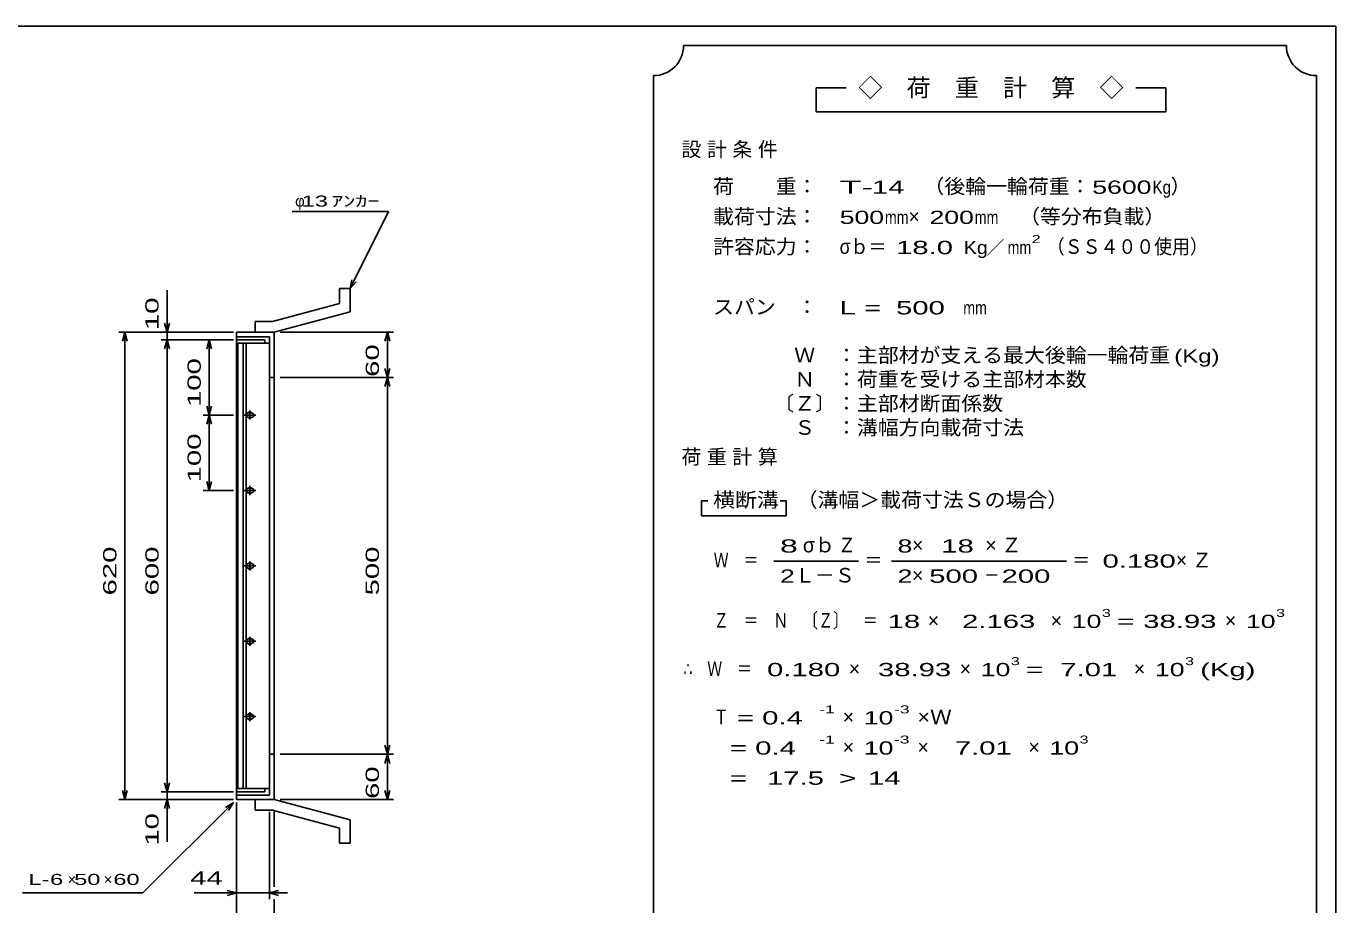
# Model space of a CAD drawing. Units: millimetres, scale not verified. Extents: x -1456 to 1379, y -1028 to 847.
# Drawn here: x -359 to 1379, y -318 to 847 of the extents above; entities that cross this region are included whole.
import ezdxf
from ezdxf.enums import TextEntityAlignment as Align

# ---------------------------------------------------------------- set-up
doc = ezdxf.new("R2010")
doc.units = ezdxf.units.MM
doc.header["$LTSCALE"] = 8
for name, color, linetype, lineweight in [('0_2', 150, 'Continuous', 25), ('16', 3, 'Continuous', 25), ('19', 6, 'Continuous', 25), ('22', 2, 'Continuous', 25)]:
    doc.layers.add(name, color=color, linetype=linetype, lineweight=lineweight)
doc.styles.add('ベクトル', font='')
doc.styles.get('ベクトル').set_extended_font_data('ベクトル')

msp = doc.modelspace()

# ---------------------------------------------------------------- linework, layer by layer
at = {"layer": '0_2'}
for p, q in [((-1388.8, 847.2), (1379.2, 847.2)), ((1379.2, 847.2), (1379.2, -912.8))]:
    msp.add_line(p, q, dxfattribs=at)
at = {"layer": '16'}
for p, q in [((-41.9, 431.2), (-79.9, 431.2)), ((-79.9, 431.2), (-79.9, 426.7)), ((-79.9, 426.7), (-41.9, 426.7)), ((-79.9, 426.7), (-79.9, -164.3)), ((-35.9, 426.7), (-79.9, 426.7)), ((-77.9, 426.7), (-77.9, -164.3)), ((-70.9, -164.3), (-70.9, 426.7)), ((-66.9, 426.7), (-66.9, -164.3)), ((-41.9, 426.7), (-41.9, 431.2)), ((-35.9, -164.3), (-35.9, 426.7)), ((-69.9, 331.2), (-53.9, 331.2)), ((-59.9, 334.2), (-63.9, 334.2)), ((-61.9, 337.2), (-61.9, 325.2)), ((-63.9, 328.2), (-59.9, 328.2)), ((-69.9, 231.2), (-53.9, 231.2)), ((-59.9, 234.2), (-63.9, 234.2)), ((-63.9, 228.2), (-59.9, 228.2)), ((-61.9, 237.2), (-61.9, 225.2)), ((-69.9, 131.2), (-53.9, 131.2)), ((-59.9, 134.2), (-63.9, 134.2)), ((-63.9, 128.2), (-59.9, 128.2)), ((-61.9, 137.2), (-61.9, 125.2)), ((-61.9, 37.2), (-61.9, 25.2)), ((-69.9, 31.2), (-53.9, 31.2)), ((-59.9, 34.2), (-63.9, 34.2)), ((-63.9, 28.2), (-59.9, 28.2)), ((-69.9, -68.8), (-53.9, -68.8)), ((-59.9, -65.8), (-63.9, -65.8)), ((-61.9, -62.8), (-61.9, -74.8)), ((-63.9, -71.8), (-59.9, -71.8)), ((-79.9, -164.3), (-41.9, -164.3)), ((-79.9, -168.8), (-79.9, -164.3)), ((-79.9, -164.3), (-35.9, -164.3)), ((-41.9, -168.8), (-79.9, -168.8)), ((-41.9, -164.3), (-41.9, -168.8))]:
    msp.add_line(p, q, dxfattribs=at)
for centre, radius, start, end in [((-63.9, 331.2), 3, 90, 270), ((-61.9, 331.2), 4, 46.6, 133.4), ((-59.9, 331.2), 3, 270, 90), ((-61.9, 331.2), 4, 226.6, 313.4), ((-63.9, 231.2), 3, 90, 270), ((-61.9, 231.2), 4, 46.6, 133.4), ((-61.9, 231.2), 4, 226.6, 313.4), ((-59.9, 231.2), 3, 270, 90), ((-63.9, 131.2), 3, 90, 270), ((-61.9, 131.2), 4, 46.6, 133.4), ((-61.9, 131.2), 4, 226.6, 313.4), ((-59.9, 131.2), 3, 270, 90), ((-61.9, 31.2), 4, 46.6, 133.4), ((-63.9, 31.2), 3, 90, 270), ((-61.9, 31.2), 4, 226.6, 313.4), ((-59.9, 31.2), 3, 270, 90), ((-63.9, -68.8), 3, 90, 270), ((-61.9, -68.8), 4, 46.6, 133.4), ((-59.9, -68.8), 3, 270, 90), ((-61.9, -68.8), 4, 226.6, 313.4)]:
    msp.add_arc(centre, radius, start, end, dxfattribs=at)
at = {"layer": '19'}
for p, q in [((57.1, 499.2), (71.1, 499.2)), ((57.1, 479.2), (57.1, 499.2)), ((71.1, 468.2), (71.1, 499.2)), ((57.1, 479.2), (-31.9, 455.2)), ((-54.9, 455.2), (-31.9, 455.2)), ((-54.9, 441.2), (-54.9, 455.2)), ((-29.9, 441.2), (71.1, 468.2)), ((-79.9, 431.2), (-79.9, 441.2)), ((-79.9, 441.2), (-30.9, 441.2)), ((-35.9, 435.2), (-79.9, 435.2)), ((-54.9, 441.2), (-29.9, 441.2)), ((-35.9, -172.8), (-35.9, 435.2)), ((-30.9, 441.2), (-29.9, 440.2)), ((-29.9, 440.2), (-29.9, -177.8)), ((-29.9, 381.2), (-35.9, 381.2)), ((-29.9, -118.8), (-35.9, -118.8)), ((-79.9, -178.8), (-79.9, -168.8)), ((-79.9, -172.8), (-35.9, -172.8)), ((-30.9, -178.8), (-79.9, -178.8)), ((-54.9, -178.8), (-29.9, -178.8)), ((-54.9, -192.8), (-54.9, -178.8)), ((-29.9, -177.8), (-30.9, -178.8)), ((71.1, -205.8), (-29.9, -178.8)), ((-54.9, -192.8), (-31.9, -192.8)), ((57.1, -216.8), (-31.9, -192.8)), ((71.1, -236.8), (71.1, -205.8)), ((57.1, -236.8), (57.1, -216.8)), ((57.1, -236.8), (71.1, -236.8))]:
    msp.add_line(p, q, dxfattribs=at)
at = {"layer": '22', "color": 4}
for p, q in [((1313.6, 821.6), (513.6, 821.6)), ((473.6, 781.6), (473.6, -458.4)), ((729.6, 765.6), (689.6, 765.6)), ((689.6, 765.6), (689.6, 733.6)), ((1153.6, 765.6), (1113.6, 765.6)), ((1153.6, 733.6), (1153.6, 765.6)), ((1353.6, -458.4), (1353.6, 781.6)), ((689.6, 733.6), (1153.6, 733.6)), ((-5.9, 601.2), (122.1, 601.2)), ((71.1, 499.2), (122.1, 601.2)), ((71.1, 499.2), (73.5, 510.88)), ((71.1, 499.2), (79.1, 508)), ((-171.9, 441.2), (-171.9, 497.2)), ((-171.9, 441.2), (-175.1, 453.2)), ((-168.7, 453.2), (-171.9, 441.2)), ((-235.9, 441.2), (-83.9, 441.2)), ((-231.1, 429.2), (-227.9, 441.2)), ((-224.7, 429.2), (-227.9, 441.2)), ((-227.9, -178.8), (-227.9, 441.2)), ((-83.9, 441.2), (-179.9, 441.2)), ((-171.9, 441.2), (-171.9, 431.2)), ((-21.9, 441.2), (128.5, 441.2)), ((117.3, 429.2), (120.5, 441.2)), ((123.7, 429.2), (120.5, 441.2)), ((120.5, 381.2), (120.5, 441.2)), ((-179.9, 431.2), (-83.9, 431.2)), ((-175.1, 419.2), (-171.9, 431.2)), ((-168.7, 419.2), (-171.9, 431.2)), ((-171.9, -168.8), (-171.9, 431.2)), ((-83.9, 431.2), (-123.9, 431.2)), ((-115.9, 431.2), (-119.1, 419.2)), ((-112.7, 419.2), (-115.9, 431.2)), ((-115.9, 431.2), (-115.9, 331.2)), ((120.5, 381.2), (117.3, 393.2)), ((120.5, 381.2), (123.7, 393.2)), ((-21.9, 381.2), (128.5, 381.2)), ((117.3, 369.2), (120.5, 381.2)), ((123.7, 369.2), (120.5, 381.2)), ((120.5, -118.8), (120.5, 381.2)), ((-123.9, 331.2), (-83.9, 331.2)), ((-115.9, 331.2), (-119.1, 343.2)), ((-115.9, 331.2), (-119.1, 319.2)), ((-112.7, 343.2), (-115.9, 331.2)), ((-112.7, 319.2), (-115.9, 331.2)), ((-115.9, 331.2), (-115.9, 231.2)), ((-123.9, 231.2), (-83.9, 231.2)), ((-115.9, 231.2), (-119.1, 243.2)), ((-112.7, 243.2), (-115.9, 231.2)), ((545.6, 217.6), (537.6, 217.6)), ((537.6, 217.6), (537.6, 197.6)), ((649.6, 217.6), (641.6, 217.6)), ((649.6, 197.6), (649.6, 217.6)), ((537.6, 197.6), (649.6, 197.6)), ((633.6, 137.6), (745.6, 137.6)), ((789.6, 137.6), (1021.6, 137.6)), ((-21.9, -118.8), (128.5, -118.8)), ((120.5, -118.8), (117.3, -106.8)), ((117.3, -130.8), (120.5, -118.8)), ((120.5, -118.8), (123.7, -106.8)), ((123.7, -130.8), (120.5, -118.8)), ((120.5, -178.8), (120.5, -118.8)), ((-227.9, -178.8), (-231.1, -166.8)), ((-227.9, -178.8), (-224.7, -166.8)), ((-179.9, -168.8), (-83.9, -168.8)), ((-171.9, -168.8), (-175.1, -156.8)), ((-171.9, -168.8), (-168.7, -156.8)), ((-171.9, -178.8), (-171.9, -168.8)), ((120.5, -178.8), (117.3, -166.8)), ((120.5, -178.8), (123.7, -166.8)), ((-235.9, -178.8), (-83.9, -178.8)), ((-203.9, -302.8), (-83.9, -182.8)), ((-179.9, -178.8), (-83.9, -178.8)), ((-175.1, -190.8), (-171.9, -178.8)), ((-168.7, -190.8), (-171.9, -178.8)), ((-171.9, -234.8), (-171.9, -178.8)), ((-94.3, -189.2), (-83.9, -182.8)), ((-90.3, -193.2), (-83.9, -182.8)), ((-79.9, -310.8), (-79.9, -182.8)), ((-79.9, -366.8), (-79.9, -182.8)), ((-21.9, -178.8), (128.5, -178.8)), ((-35.9, -310.8), (-35.9, -195)), ((-29.9, -294.8), (-29.9, -195)), ((-363.9, -302.8), (-203.9, -302.8)), ((-135.9, -302.8), (-79.9, -302.8)), ((-79.9, -302.8), (-91.9, -299.6)), ((-91.9, -306), (-79.9, -302.8)), ((-79.9, -302.8), (-35.9, -302.8)), ((-35.9, -302.8), (-23.9, -299.6)), ((-23.9, -306), (-35.9, -302.8)), ((-35.9, -302.8), (-11.9, -302.8)), ((-29.9, -366.8), (-29.9, -310.8))]:
    msp.add_line(p, q, dxfattribs=at)
for centre, start, end in [((473.6, 821.6), 270, 0), ((1353.6, 821.6), 180, 270)]:
    msp.add_arc(centre, 40, start, end, dxfattribs=at)

# ---------------------------------------------------------------- texts
at = {"layer": '22', "style": 'ベクトル'}
for s, height, p in [('◇\u3000荷\u3000重\u3000計\u3000算\u3000◇', 23.46, (745.6, 765.6)), ('）', 19.35, (1160, 634.8)), ('φ', 14.66, (-1.9, 615.2)), ('×', 19.35, (812, 594.8)), ('／', 17.6, (915.6, 553.6)), ('σｂ', 19.35, (672, 158.8)), ('×', 19.35, (816.8, 158.8)), ('Ｌ－Ｓ', 19.35, (661.6, 118.8)), ('×', 19.35, (816.8, 118.8)), ('×', 19.35, (837.6, 58.8)), ('×', 19.35, (1000.8, 58.8)), ('×', 19.35, (1232, 58.8)), ('×', 19.35, (732.8, -5.2)), ('×', 19.35, (880, -5.2)), ('×', 19.35, (1111.2, -5.2)), ('×', 19.35, (724.8, -69.2)), ('×', 19.35, (724.8, -109.2)), ('×', 19.35, (824, -109.2)), ('×', 19.35, (971.2, -109.2)), ('×', 14.66, (-303.9, -284.8)), ('×', 14.66, (-255.9, -284.8))]:
    msp.add_text(s, height=height, dxfattribs=at).set_placement(p, align=Align.MIDDLE_LEFT)
for s, height, width, p in [('荷\u3000\u3000重：\u3000', 19.35, 1.05, (552.8, 634.8)), ('（後輪一輪荷重：', 19.35, 1.05, (832, 634.8)), ('T-', 17.6, 2, (720.8, 633.6)), (' 14 ', 17.6, 1.65, (752.8, 633.6)), ('5600', 17.6, 1.5, (1056, 633.6)), ('Kg', 17.6, 0.85, (1136, 633.6)), (' 13 ', 14.66, 1.6, (-1.9, 615.2)), ('ｱﾝｶｰ', 14.66, 1.6, (46.1, 615.2)), ('載荷寸法：\u3000', 19.35, 1.05, (552.8, 594.8)), ('500', 17.6, 1.5, (720.8, 593.6)), ('mm', 17.6, 0.8, (780.8, 593.6)), ('200', 17.6, 1.5, (840, 593.6)), ('mm', 17.6, 0.8, (900, 593.6)), ('\u3000（等分布負載）', 19.35, 1.05, (931.2, 594.8)), ('許容応力：\u3000', 19.35, 1.05, (552.8, 554.8)), ('σｂ＝', 19.35, 0.9, (720.8, 554.8)), (' 18.0', 17.6, 1.65, (784.8, 553.6)), ('Kg', 17.6, 1.1, (885.6, 553.6)), ('mm', 17.6, 0.8, (943.6, 553.6)), ('2', 10.56, 1.5, (975.6, 564.8)), ('（ＳＳ４００使用）', 19.35, 0.9, (995.6, 554.8)), ('スパン\u3000：\u3000', 19.35, 1.05, (552.8, 474.8)), ('L = ', 17.6, 1.65, (720.8, 473.6)), (' 500 ', 17.6, 1.65, (784.8, 473.6)), ('mm', 17.6, 0.8, (884.8, 473.6)), ('\u3000Ｗ\u3000：主部材が支える最大後輪一輪荷重', 19.35, 1.05, (632.8, 410.8)), ('(Kg)', 17.6, 1.35, (1164.8, 409.6)), ('\u3000Ｎ\u3000：荷重を受ける主部材本数', 19.35, 1.05, (632.8, 378.8)), ('〔Ｚ〕：主部材断面係数', 19.35, 1.05, (632.8, 346.8)), ('\u3000Ｓ\u3000：溝幅方向載荷寸法', 19.35, 1.05, (632.8, 314.8)), ('横断溝', 19.35, 1.1, (552.8, 218.8)), ('\u3000（溝幅＞載荷寸法Ｓの場合）', 19.35, 1.05, (636, 218.8)), ('8', 17.6, 1.8, (641.6, 157.6)), ('Ｚ', 19.35, 0.9, (718.4, 158.8)), ('8', 17.6, 1.5, (797.6, 157.6)), (' 18 ', 17.6, 1.65, (844.8, 157.6)), ('Ｗ\u3000＝', 19.35, 0.75, (553.6, 138.8)), ('＝', 19.35, 0.9, (753.6, 138.8)), ('＝', 19.35, 0.9, (1029.6, 138.8)), ('0.180', 17.6, 1.65, (1069.6, 137.6)), ('2', 17.6, 1.5, (641.6, 117.6)), ('2', 17.6, 1.5, (797.6, 117.6)), (' 500 ', 17.6, 1.65, (828.8, 117.6)), (' 200 ', 17.6, 1.65, (924.8, 117.6)), ('－', 19.35, 0.75, (912.8, 118.8)), ('Ｚ\u3000＝\u3000Ｎ\u3000〔Ｚ〕\u3000＝', 19.35, 0.75, (553.6, 58.8)), ('3', 10.56, 1.5, (1068.8, 68.8)), ('3', 10.56, 1.5, (1300, 68.8)), (' 18 ', 17.6, 1.65, (773.6, 57.6)), ('  2.163', 17.6, 1.65, (861.6, 57.6)), ('10', 17.6, 1.5, (1028.8, 57.6)), ('=', 17.6, 1.7, (1088.8, 57.6)), (' 38.93', 17.6, 1.65, (1112.8, 57.6)), ('10', 17.6, 1.5, (1260, 57.6)), ('∴\u3000Ｗ\u3000＝', 19.35, 0.75, (513.6, -5.2)), (' 0.180', 17.6, 1.65, (613.6, -6.4)), (' 38.93', 17.6, 1.65, (760.8, -6.4)), ('10', 17.6, 1.5, (908, -6.4)), ('3', 10.56, 1.5, (948, 4.8)), ('  7.01', 17.6, 1.65, (992, -6.4)), ('10', 17.6, 1.5, (1139.2, -6.4)), ('3', 10.56, 1.5, (1179.2, 4.8)), ('(Kg)', 17.6, 1.65, (1199.2, -6.4)), ('=', 17.6, 1.7, (968, -6.4)), ('Ｔ', 19.35, 0.75, (553.6, -69.2)), (' = 0.4', 17.6, 1.65, (573.6, -70.4)), ('-1', 10.56, 1.65, (693.6, -59.2)), ('10', 17.6, 1.5, (752.8, -70.4)), ('-3', 10.56, 1.65, (792.8, -59.2)), ('×Ｗ', 19.35, 1.1, (824, -69.2)), ('  = 0.4', 17.6, 1.65, (553.6, -110.4)), ('-1', 10.56, 1.65, (693.6, -99.2)), ('10', 17.6, 1.5, (752.8, -110.4)), ('-3', 10.56, 1.65, (792.8, -99.2)), ('  7.01', 17.6, 1.65, (852, -110.4)), ('10', 17.6, 1.5, (999.2, -110.4)), ('3', 10.56, 1.5, (1039.2, -99.2)), ('  =', 17.6, 1.65, (553.6, -150.4)), (' 17.5', 17.6, 1.65, (613.6, -150.4)), ('>', 17.6, 1.7, (719.6, -150.4)), (' 14 ', 17.6, 1.65, (747.6, -150.4)), ('L-', 14.66, 1.6, (-355.9, -284.8)), (' 6 ', 14.66, 1.6, (-335.9, -284.8)), (' 50 ', 14.66, 1.6, (-303.9, -284.8)), (' 60 ', 14.66, 1.6, (-251.9, -284.8)), (' 44 ', 17.6, 1.65, (-151.9, -282.8))]:
    msp.add_text(s, height=height, dxfattribs=dict(at, width=width)).set_placement(p, align=Align.MIDDLE_LEFT)
at = {"layer": '22', "style": 'ベクトル', "width": 1.65}
for s, p in [(' 10 ', (-191.9, 433.2)), (' 60 ', (100.5, 371.2)), (' 100 ', (-135.9, 331.2)), (' 100 ', (-135.9, 231.2)), (' 620 ', (-247.9, 81.2)), (' 600 ', (-191.9, 81.2)), (' 500 ', (100.5, 81.2)), (' 60 ', (100.5, -188.8)), (' 10 ', (-191.9, -250.8))]:
    msp.add_text(s, height=17.6, rotation=90, dxfattribs=at).set_placement(p, align=Align.MIDDLE_LEFT)
at = {"layer": '22', "char_height": 19.35, "attachment_point": 4, "style": 'ベクトル'}
for s, insert in [('\\T1.28;設計条件', (510.8, 682.8)), ('\\T1.28;荷重計算', (510.8, 274.8)), ('\\T1.42;×Ｚ', (914, 158.8)), ('\\T1.42;×Ｚ', (1166.8, 138.8))]:
    msp.add_mtext(s, dxfattribs=dict(at, insert=insert))

doc.saveas('drawing.dxf')
